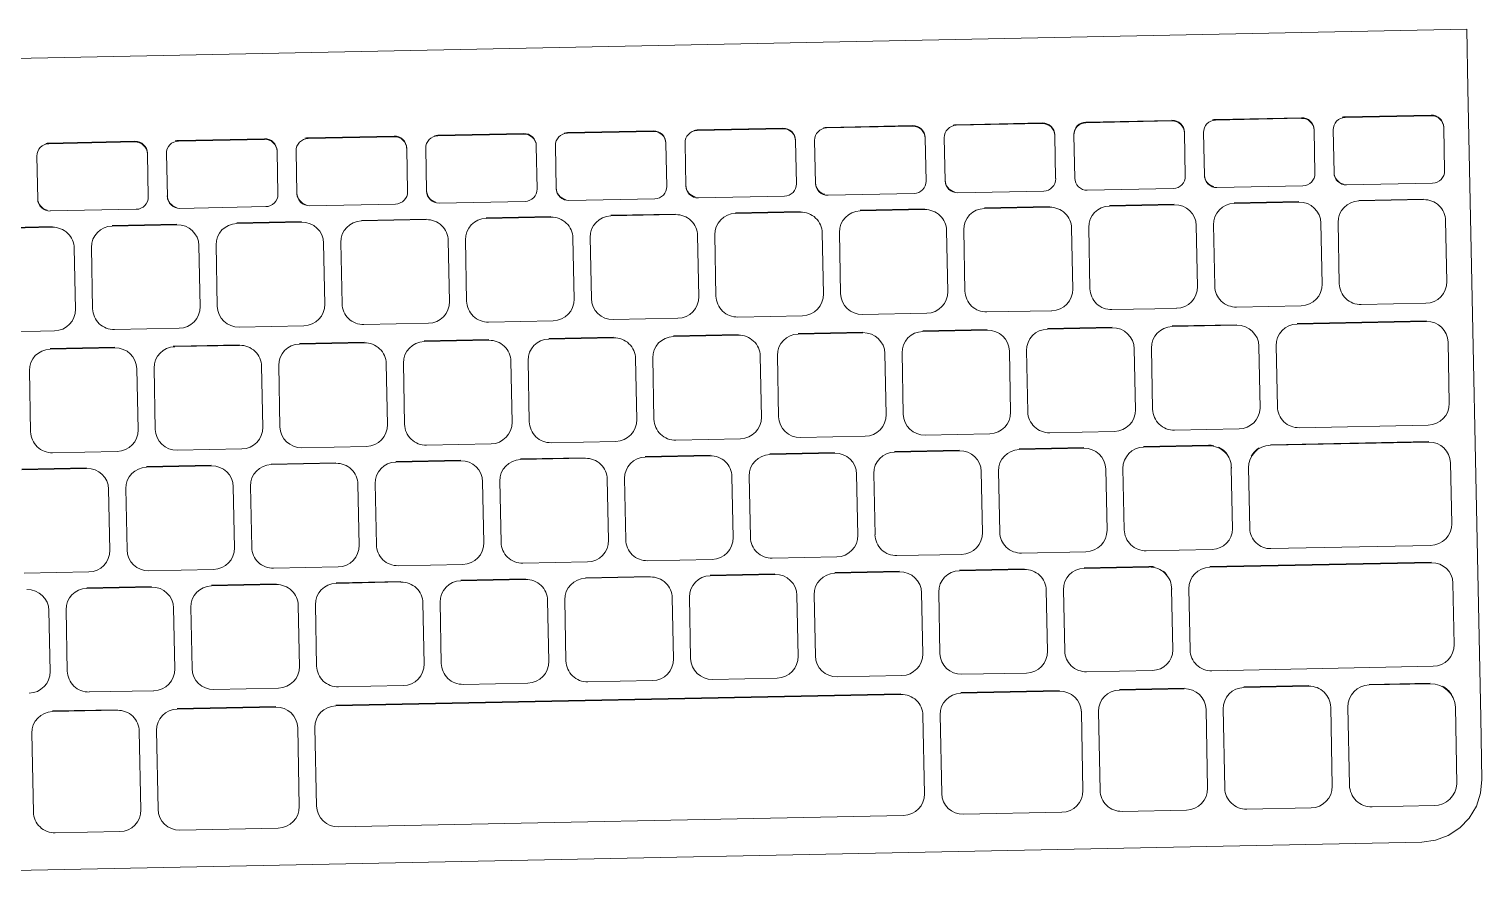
# Model space of a CAD drawing. Header units: metres. Extents: x -71 to 881, y -503 to 661.
# Drawn here: x 202.5291 to 202.7657, y -243.3188 to -243.1808 of the extents above; entities that cross this region are included whole.
import ezdxf

# ---------------------------------------------------------------- set-up
doc = ezdxf.new("R2010")
doc.units = ezdxf.units.M
doc.layers.add('07. Mobiliário', color=51, linetype='Continuous', lineweight=5)

msp = doc.modelspace()

# ---------------------------------------------------------------- linework, layer by layer
at = {"layer": '07. Mobiliário', "lineweight": 5}
for p, q in [((202.46326, -243.18688), (202.7632, -243.18082)), ((202.76339, -243.19047), (202.7632, -243.18084)), ((202.76547, -243.29292), (202.76339, -243.19048)), ((202.67299, -243.19652), (202.65899, -243.19681)), ((202.65899, -243.19691), (202.67299, -243.19662)), ((202.69409, -243.1961), (202.68009, -243.19638)), ((202.6801, -243.19648), (202.69409, -243.19619)), ((202.71519, -243.19567), (202.7012, -243.19595)), ((202.7012, -243.19605), (202.7152, -243.19577)), ((202.7363, -243.19524), (202.7223, -243.19552)), ((202.7223, -243.19562), (202.7363, -243.19534)), ((202.7574, -243.19481), (202.7434, -243.1951)), ((202.74341, -243.1952), (202.7574, -243.19491)), ((202.54637, -243.19908), (202.53237, -243.19937)), ((202.53237, -243.19947), (202.54637, -243.19918)), ((202.56747, -243.19866), (202.55347, -243.19894)), ((202.55347, -243.19904), (202.56747, -243.19876)), ((202.58857, -243.19823), (202.57458, -243.19851)), ((202.57458, -243.19861), (202.58858, -243.19833)), ((202.60968, -243.1978), (202.59568, -243.19809)), ((202.59568, -243.19819), (202.60968, -243.1979)), ((202.63078, -243.19738), (202.61678, -243.19766)), ((202.61679, -243.19776), (202.63078, -243.19748)), ((202.65188, -243.19695), (202.63789, -243.19723)), ((202.63789, -243.19733), (202.65189, -243.19705)), ((202.65393, -243.19899), (202.65407, -243.20598)), ((202.65717, -243.20592), (202.65703, -243.19893)), ((202.67503, -243.19857), (202.67517, -243.20555)), ((202.67828, -243.20552), (202.67814, -243.1985)), ((202.69613, -243.19814), (202.69627, -243.20515)), ((202.69938, -243.20509), (202.69924, -243.19808)), ((202.71724, -243.19771), (202.71738, -243.20472)), ((202.72049, -243.20466), (202.72034, -243.19765)), ((202.73834, -243.19728), (202.73848, -243.2043)), ((202.74159, -243.20423), (202.74145, -243.19722)), ((202.75944, -243.19686), (202.75959, -243.20387)), ((202.53055, -243.20848), (202.53041, -243.20149)), ((202.54841, -243.20113), (202.54855, -243.20811)), ((202.55166, -243.20805), (202.55152, -243.20106)), ((202.56951, -243.2007), (202.56965, -243.20769)), ((202.57276, -243.20762), (202.57262, -243.20064)), ((202.59062, -243.20027), (202.59076, -243.20726)), ((202.59386, -243.2072), (202.59372, -243.20021)), ((202.61172, -243.19985), (202.61186, -243.20683)), ((202.61497, -243.20677), (202.61483, -243.19978)), ((202.63282, -243.19942), (202.63296, -243.20641)), ((202.63607, -243.20634), (202.63593, -243.19936)), ((202.75763, -243.2059), (202.74363, -243.20618)), ((202.631, -243.20843), (202.61701, -243.20871)), ((202.65211, -243.208), (202.63811, -243.20829)), ((202.67321, -243.20758), (202.65921, -243.20786)), ((202.69432, -243.20718), (202.68032, -243.20746)), ((202.71542, -243.20675), (202.70142, -243.20703)), ((202.73652, -243.20632), (202.72253, -243.20661)), ((202.75618, -243.20847), (202.74563, -243.20869)), ((202.74564, -243.20879), (202.75618, -243.20857)), ((202.54659, -243.21014), (202.53259, -243.21042)), ((202.56769, -243.20971), (202.5537, -243.21)), ((202.5888, -243.20929), (202.5748, -243.20957)), ((202.6099, -243.20886), (202.5959, -243.20914)), ((202.6344, -243.21091), (202.62386, -243.21112)), ((202.62386, -243.21122), (202.6344, -243.21101)), ((202.6547, -243.2105), (202.64415, -243.21071)), ((202.64416, -243.21081), (202.6547, -243.2106)), ((202.67494, -243.21009), (202.66445, -243.2103)), ((202.66445, -243.2104), (202.67494, -243.21019)), ((202.69529, -243.2097), (202.68467, -243.20992)), ((202.68467, -243.21002), (202.69529, -243.2098)), ((202.71559, -243.20929), (202.70504, -243.20951)), ((202.70505, -243.20961), (202.71559, -243.20939)), ((202.73588, -243.20888), (202.72534, -243.2091)), ((202.72534, -243.2092), (202.73588, -243.20898)), ((202.53292, -243.21296), (202.52238, -243.21318)), ((202.52238, -243.21328), (202.53293, -243.21306)), ((202.55322, -243.21255), (202.54268, -243.21277)), ((202.54268, -243.21287), (202.55322, -243.21265)), ((202.57351, -243.21214), (202.56297, -243.21236)), ((202.56297, -243.21246), (202.57352, -243.21224)), ((202.59381, -243.21173), (202.58327, -243.21195)), ((202.58327, -243.21204), (202.59381, -243.21183)), ((202.61411, -243.21132), (202.60356, -243.21153)), ((202.60357, -243.21163), (202.61411, -243.21142)), ((202.68131, -243.21349), (202.68131, -243.21339)), ((202.69886, -243.21311), (202.69886, -243.21321)), ((202.69886, -243.21321), (202.69906, -243.22312)), ((202.70166, -243.2131), (202.70166, -243.213)), ((202.70186, -243.22307), (202.70166, -243.2131)), ((202.71916, -243.21269), (202.71916, -243.21279)), ((202.71916, -243.21279), (202.71936, -243.22271)), ((202.72196, -243.21269), (202.72195, -243.21259)), ((202.72216, -243.22266), (202.72196, -243.21269)), ((202.73945, -243.21228), (202.73945, -243.21238)), ((202.73945, -243.21238), (202.73965, -243.2223)), ((202.74225, -243.21228), (202.74225, -243.21218)), ((202.74245, -243.22225), (202.74225, -243.21228)), ((202.75975, -243.21187), (202.75975, -243.21197)), ((202.75975, -243.21197), (202.75995, -243.22189)), ((202.57708, -243.21554), (202.57709, -243.21564)), ((202.57709, -243.21564), (202.57729, -243.22556)), ((202.57988, -243.21554), (202.57988, -243.21544)), ((202.58009, -243.2255), (202.57988, -243.21554)), ((202.59738, -243.21513), (202.59738, -243.21523)), ((202.59738, -243.21523), (202.59758, -243.22515)), ((202.60018, -243.21513), (202.60018, -243.21503)), ((202.60038, -243.22509), (202.60018, -243.21513)), ((202.61768, -243.21472), (202.61768, -243.21482)), ((202.61768, -243.21482), (202.61788, -243.22474)), ((202.62048, -243.21472), (202.62047, -243.21462)), ((202.62068, -243.22468), (202.62048, -243.21472)), ((202.63797, -243.21431), (202.63797, -243.21441)), ((202.63797, -243.21441), (202.63817, -243.22433)), ((202.64077, -243.21431), (202.64077, -243.21421)), ((202.64097, -243.22427), (202.64077, -243.21431)), ((202.65827, -243.2139), (202.65827, -243.214)), ((202.65827, -243.214), (202.65847, -243.22392)), ((202.66107, -243.2139), (202.66107, -243.2138)), ((202.66127, -243.22386), (202.66107, -243.2139)), ((202.67851, -243.21349), (202.67851, -243.21359)), ((202.67851, -243.21359), (202.67871, -243.22351)), ((202.68151, -243.22345), (202.68131, -243.21349)), ((202.53649, -243.21636), (202.53649, -243.21646)), ((202.53649, -243.21646), (202.5367, -243.22638)), ((202.53929, -243.21636), (202.53929, -243.21626)), ((202.53949, -243.22633), (202.53929, -243.21636)), ((202.55679, -243.21595), (202.55679, -243.21605)), ((202.55679, -243.21605), (202.55699, -243.22597)), ((202.55959, -243.21595), (202.55959, -243.21585)), ((202.55979, -243.22591), (202.55959, -243.21595)), ((202.65504, -243.22746), (202.64454, -243.22767)), ((202.67529, -243.22705), (202.66484, -243.22726)), ((202.69566, -243.22664), (202.68508, -243.22685)), ((202.71593, -243.22626), (202.70543, -243.22647)), ((202.73623, -243.22585), (202.72573, -243.22606)), ((202.75652, -243.22543), (202.74602, -243.22565)), ((202.53327, -243.22992), (202.52277, -243.23014)), ((202.55356, -243.22951), (202.54306, -243.22973)), ((202.57386, -243.2291), (202.56336, -243.22932)), ((202.59415, -243.22869), (202.58366, -243.22891)), ((202.61445, -243.22828), (202.60395, -243.22849)), ((202.63475, -243.22787), (202.62425, -243.22809)), ((202.68514, -243.22971), (202.67465, -243.22993)), ((202.67465, -243.23002), (202.68514, -243.22981)), ((202.70549, -243.22933), (202.69492, -243.22954)), ((202.69492, -243.22964), (202.70549, -243.22943)), ((202.72578, -243.22892), (202.71524, -243.22913)), ((202.71524, -243.22923), (202.72579, -243.22902)), ((202.75662, -243.22829), (202.73558, -243.22872)), ((202.73558, -243.22882), (202.75663, -243.22839)), ((202.56342, -243.23218), (202.55287, -243.23239)), ((202.55288, -243.23249), (202.56342, -243.23228)), ((202.58371, -243.23177), (202.57317, -243.23198)), ((202.57317, -243.23208), (202.58372, -243.23186)), ((202.60401, -243.23135), (202.59347, -243.23157)), ((202.59347, -243.23167), (202.60401, -243.23145)), ((202.62431, -243.23094), (202.61376, -243.23116)), ((202.61376, -243.23126), (202.62431, -243.23104)), ((202.6446, -243.23053), (202.63406, -243.23075)), ((202.63406, -243.23085), (202.6446, -243.23063)), ((202.6649, -243.23012), (202.65435, -243.23034)), ((202.65436, -243.23044), (202.6649, -243.23022)), ((202.72935, -243.23232), (202.72936, -243.23242)), ((202.73216, -243.23236), (202.73215, -243.23226)), ((202.76015, -243.23165), (202.76015, -243.23175)), ((202.76015, -243.23175), (202.76035, -243.24171)), ((202.54312, -243.23259), (202.53258, -243.2328)), ((202.53258, -243.2329), (202.54312, -243.23269)), ((202.61038, -243.23475), (202.61038, -243.23465)), ((202.62788, -243.23435), (202.62788, -243.23444)), ((202.62788, -243.23444), (202.62808, -243.24436)), ((202.63068, -243.23434), (202.63067, -243.23424)), ((202.63088, -243.24431), (202.63068, -243.23434)), ((202.64817, -243.23393), (202.64817, -243.23403)), ((202.64817, -243.23403), (202.64837, -243.24395)), ((202.65097, -243.23393), (202.65097, -243.23383)), ((202.65117, -243.2439), (202.65097, -243.23393)), ((202.66847, -243.23352), (202.66847, -243.23362)), ((202.66847, -243.23362), (202.66867, -243.24354)), ((202.67127, -243.23352), (202.67127, -243.23342)), ((202.67147, -243.24348), (202.67127, -243.23352)), ((202.68874, -243.23314), (202.68874, -243.23324)), ((202.68874, -243.23324), (202.68894, -243.24316)), ((202.69154, -243.23314), (202.69154, -243.23304)), ((202.69174, -243.2431), (202.69154, -243.23314)), ((202.70906, -243.23273), (202.70906, -243.23283)), ((202.70906, -243.23283), (202.70926, -243.24275)), ((202.71186, -243.23273), (202.71186, -243.23263)), ((202.71206, -243.24269), (202.71186, -243.23273)), ((202.72936, -243.23242), (202.72956, -243.24252)), ((202.73236, -243.24228), (202.73216, -243.23236)), ((202.5292, -243.2364), (202.52919, -243.2363)), ((202.5294, -243.24636), (202.5292, -243.2364)), ((202.54669, -243.23599), (202.54669, -243.23609)), ((202.54669, -243.23609), (202.54689, -243.246)), ((202.54949, -243.23599), (202.54949, -243.23589)), ((202.54969, -243.24595), (202.54949, -243.23599)), ((202.56699, -243.23558), (202.56699, -243.23568)), ((202.56699, -243.23568), (202.56719, -243.24559)), ((202.56979, -243.23557), (202.56979, -243.23548)), ((202.56999, -243.24554), (202.56979, -243.23557)), ((202.58728, -243.23517), (202.58729, -243.23527)), ((202.58729, -243.23527), (202.58749, -243.24518)), ((202.59008, -243.23516), (202.59008, -243.23506)), ((202.59029, -243.24513), (202.59008, -243.23516)), ((202.60758, -243.23476), (202.60758, -243.23486)), ((202.60758, -243.23486), (202.60778, -243.24477)), ((202.61058, -243.24472), (202.61038, -243.23475)), ((202.70583, -243.24629), (202.69531, -243.2465)), ((202.72613, -243.24588), (202.71563, -243.24609)), ((202.75692, -243.24526), (202.73593, -243.24568)), ((202.58406, -243.24873), (202.57356, -243.24894)), ((202.60435, -243.24832), (202.59385, -243.24853)), ((202.62465, -243.24791), (202.61415, -243.24812)), ((202.64494, -243.24749), (202.63445, -243.24771)), ((202.66524, -243.24708), (202.65474, -243.2473)), ((202.68554, -243.24667), (202.67504, -243.24689)), ((202.72118, -243.24853), (202.71059, -243.24875)), ((202.71059, -243.24885), (202.72118, -243.24863)), ((202.75702, -243.24792), (202.73122, -243.24845)), ((202.73122, -243.24855), (202.75702, -243.24802)), ((202.54347, -243.24955), (202.53297, -243.24976)), ((202.56376, -243.24914), (202.55326, -243.24935)), ((202.59941, -243.25097), (202.58886, -243.25118)), ((202.58887, -243.25128), (202.59941, -243.25107)), ((202.6197, -243.25056), (202.60916, -243.25077)), ((202.60916, -243.25087), (202.6197, -243.25066)), ((202.64, -243.25015), (202.62945, -243.25036)), ((202.62946, -243.25046), (202.64, -243.25025)), ((202.66029, -243.24974), (202.64975, -243.24995)), ((202.64975, -243.25005), (202.6603, -243.24984)), ((202.68059, -243.24933), (202.67005, -243.24954)), ((202.67005, -243.24964), (202.68059, -243.24943)), ((202.70086, -243.24892), (202.69034, -243.24913)), ((202.69034, -243.24923), (202.70086, -243.24902)), ((202.53852, -243.2522), (202.52798, -243.25242)), ((202.52798, -243.25252), (202.53852, -243.2523)), ((202.55881, -243.25179), (202.54827, -243.25201)), ((202.54827, -243.2521), (202.55882, -243.25189)), ((202.57911, -243.25138), (202.56857, -243.25159)), ((202.56857, -243.25169), (202.57911, -243.25148)), ((202.64357, -243.25355), (202.64357, -243.25365)), ((202.64637, -243.25355), (202.64637, -243.25345)), ((202.64657, -243.26351), (202.64637, -243.25355)), ((202.66386, -243.25314), (202.66387, -243.25324)), ((202.66387, -243.25324), (202.66407, -243.26316)), ((202.66666, -243.25314), (202.66666, -243.25304)), ((202.66687, -243.2631), (202.66666, -243.25314)), ((202.68416, -243.25273), (202.68416, -243.25283)), ((202.68416, -243.25283), (202.68436, -243.26275)), ((202.68696, -243.25273), (202.68696, -243.25263)), ((202.68716, -243.26269), (202.68696, -243.25273)), ((202.70443, -243.25232), (202.70443, -243.25242)), ((202.70443, -243.25242), (202.70463, -243.26234)), ((202.70723, -243.25232), (202.70723, -243.25222)), ((202.70743, -243.26228), (202.70723, -243.25232)), ((202.72487, -243.25205), (202.72487, -243.25215)), ((202.72487, -243.25227), (202.72507, -243.26213)), ((202.72767, -243.25221), (202.72767, -243.25211)), ((202.72787, -243.26208), (202.72767, -243.25221)), ((202.76054, -243.25128), (202.76055, -243.25138)), ((202.76055, -243.25138), (202.76075, -243.26129)), ((202.54209, -243.2556), (202.54209, -243.2557)), ((202.54209, -243.2557), (202.54229, -243.26562)), ((202.54489, -243.2556), (202.54489, -243.2555)), ((202.54509, -243.26556), (202.54489, -243.2556)), ((202.56238, -243.25519), (202.56239, -243.25529)), ((202.56239, -243.25529), (202.56259, -243.26521)), ((202.56518, -243.25519), (202.56518, -243.25509)), ((202.56539, -243.26515), (202.56518, -243.25519)), ((202.58268, -243.25478), (202.58268, -243.25488)), ((202.58268, -243.25488), (202.58288, -243.2648)), ((202.58548, -243.25478), (202.58548, -243.25468)), ((202.58568, -243.26474), (202.58548, -243.25478)), ((202.60298, -243.25437), (202.60298, -243.25447)), ((202.60298, -243.25447), (202.60318, -243.26439)), ((202.60578, -243.25437), (202.60577, -243.25427)), ((202.60598, -243.26433), (202.60578, -243.25437)), ((202.62327, -243.25396), (202.62327, -243.25406)), ((202.62327, -243.25406), (202.62347, -243.26398)), ((202.62607, -243.25396), (202.62607, -243.25386)), ((202.62627, -243.26392), (202.62607, -243.25396)), ((202.64357, -243.25365), (202.64377, -243.26357)), ((202.75732, -243.26484), (202.73132, -243.26536)), ((202.62005, -243.26752), (202.60955, -243.26773)), ((202.64034, -243.26711), (202.62984, -243.26732)), ((202.66064, -243.2667), (202.65014, -243.26691)), ((202.68093, -243.26629), (202.67043, -243.2665)), ((202.7012, -243.26588), (202.69073, -243.26609)), ((202.72176, -243.26549), (202.71103, -243.26571)), ((202.75744, -243.26755), (202.72138, -243.26828)), ((202.72138, -243.26838), (202.75745, -243.26765)), ((202.53886, -243.26916), (202.52836, -243.26938)), ((202.55916, -243.26875), (202.54866, -243.26897)), ((202.57945, -243.26834), (202.56896, -243.26855)), ((202.59975, -243.26793), (202.58925, -243.26814)), ((202.63028, -243.26987), (202.61974, -243.27009)), ((202.61974, -243.27019), (202.63028, -243.26997)), ((202.65057, -243.26946), (202.64003, -243.26968)), ((202.64003, -243.26977), (202.65058, -243.26956)), ((202.67087, -243.26905), (202.66033, -243.26926)), ((202.66033, -243.26936), (202.67087, -243.26915)), ((202.69117, -243.26864), (202.68062, -243.26885)), ((202.68062, -243.26895), (202.69117, -243.26874)), ((202.71146, -243.26826), (202.70089, -243.26847)), ((202.7009, -243.26857), (202.71146, -243.26835)), ((202.5491, -243.27151), (202.53855, -243.27173)), ((202.53855, -243.27183), (202.5491, -243.27161)), ((202.56939, -243.2711), (202.55885, -243.27132)), ((202.55885, -243.27142), (202.56939, -243.2712)), ((202.58969, -243.27069), (202.57914, -243.27091)), ((202.57915, -243.27101), (202.58969, -243.27079)), ((202.60998, -243.27028), (202.59944, -243.2705)), ((202.59944, -243.2706), (202.60998, -243.27038)), ((202.67444, -243.27245), (202.67444, -243.27255)), ((202.67724, -243.27245), (202.67724, -243.27235)), ((202.67744, -243.28241), (202.67724, -243.27245)), ((202.69474, -243.27204), (202.69474, -243.27214)), ((202.69474, -243.27214), (202.69494, -243.28206)), ((202.69754, -243.27204), (202.69753, -243.27194)), ((202.69774, -243.282), (202.69754, -243.27204)), ((202.71515, -243.27177), (202.71515, -243.27187)), ((202.71515, -243.27198), (202.71535, -243.28184)), ((202.71795, -243.27192), (202.71795, -243.27182)), ((202.71815, -243.28184), (202.71795, -243.27192)), ((202.76094, -243.27088), (202.76094, -243.27098)), ((202.76094, -243.27098), (202.76115, -243.28097)), ((202.55547, -243.27491), (202.55546, -243.27481)), ((202.57296, -243.27451), (202.57296, -243.2746)), ((202.57296, -243.2746), (202.57316, -243.28452)), ((202.57576, -243.2745), (202.57576, -243.2744)), ((202.57596, -243.28447), (202.57576, -243.2745)), ((202.59326, -243.27409), (202.59326, -243.27419)), ((202.59326, -243.27419), (202.59346, -243.28411)), ((202.59606, -243.27409), (202.59605, -243.27399)), ((202.59626, -243.28406), (202.59606, -243.27409)), ((202.61355, -243.27368), (202.61355, -243.27378)), ((202.61355, -243.27378), (202.61375, -243.2837)), ((202.61635, -243.27368), (202.61635, -243.27358)), ((202.61655, -243.28364), (202.61635, -243.27368)), ((202.63385, -243.27327), (202.63385, -243.27337)), ((202.63385, -243.27337), (202.63405, -243.28329)), ((202.63665, -243.27327), (202.63665, -243.27317)), ((202.63685, -243.28323), (202.63665, -243.27327)), ((202.65414, -243.27286), (202.65415, -243.27296)), ((202.65415, -243.27296), (202.65435, -243.28288)), ((202.65694, -243.27286), (202.65694, -243.27276)), ((202.65715, -243.28282), (202.65694, -243.27286)), ((202.67444, -243.27255), (202.67464, -243.28247)), ((202.53237, -243.27533), (202.53237, -243.27543)), ((202.53237, -243.27543), (202.53257, -243.28534)), ((202.53517, -243.27532), (202.53517, -243.27522)), ((202.53537, -243.28529), (202.53517, -243.27532)), ((202.55266, -243.27492), (202.55267, -243.27502)), ((202.55267, -243.27502), (202.55287, -243.28493)), ((202.55567, -243.28488), (202.55547, -243.27491)), ((202.65092, -243.28642), (202.64042, -243.28664)), ((202.67121, -243.28601), (202.66072, -243.28623)), ((202.69151, -243.2856), (202.68101, -243.28581)), ((202.71204, -243.28519), (202.70131, -243.2854)), ((202.75772, -243.28451), (202.72172, -243.28524)), ((202.54944, -243.28848), (202.53894, -243.28869)), ((202.56973, -243.28807), (202.55924, -243.28828)), ((202.67109, -243.28898), (202.57906, -243.29084)), ((202.57906, -243.29094), (202.67109, -243.28908)), ((202.59003, -243.28765), (202.57953, -243.28787)), ((202.61033, -243.28724), (202.59983, -243.28746)), ((202.63062, -243.28683), (202.62012, -243.28705)), ((202.69688, -243.28846), (202.68084, -243.28878)), ((202.68084, -243.28888), (202.69689, -243.28856)), ((202.71718, -243.28805), (202.70664, -243.28827)), ((202.70664, -243.28837), (202.71718, -243.28815)), ((202.73748, -243.28765), (202.72693, -243.28786)), ((202.72693, -243.28796), (202.73748, -243.28774)), ((202.75725, -243.28725), (202.74732, -243.28745)), ((202.74733, -243.28755), (202.75725, -243.28735)), ((202.56931, -243.29104), (202.55327, -243.29137)), ((202.55327, -243.29147), (202.56931, -243.29114)), ((202.72075, -243.29145), (202.72075, -243.29155)), ((202.72355, -243.29145), (202.72355, -243.29136)), ((202.72381, -243.30435), (202.72355, -243.29145)), ((202.74105, -243.29105), (202.74105, -243.29115)), ((202.74105, -243.29115), (202.74131, -243.304)), ((202.74385, -243.29114), (202.74385, -243.29104)), ((202.74411, -243.30386), (202.74385, -243.29114)), ((202.76135, -243.29116), (202.7616, -243.30362)), ((202.54352, -243.29157), (202.53297, -243.29178)), ((202.53297, -243.29188), (202.54352, -243.29167)), ((202.67466, -243.29238), (202.67466, -243.29248)), ((202.67466, -243.29248), (202.67492, -243.30524)), ((202.67746, -243.29238), (202.67746, -243.29228)), ((202.67772, -243.30519), (202.67746, -243.29238)), ((202.70045, -243.29186), (202.70046, -243.29196)), ((202.70046, -243.29196), (202.70071, -243.30472)), ((202.70325, -243.29186), (202.70325, -243.29176)), ((202.70351, -243.30471), (202.70325, -243.29186)), ((202.72075, -243.29155), (202.72101, -243.30436)), ((202.76567, -243.30292), (202.76547, -243.29292)), ((202.52959, -243.29538), (202.52959, -243.29528)), ((202.52985, -243.30823), (202.52959, -243.29538)), ((202.54708, -243.29497), (202.54709, -243.29507)), ((202.54709, -243.29507), (202.54735, -243.30787)), ((202.54989, -243.29496), (202.54988, -243.29486)), ((202.55014, -243.30777), (202.54989, -243.29496)), ((202.57288, -243.29444), (202.57288, -243.29454)), ((202.57288, -243.29454), (202.57314, -243.3073)), ((202.57568, -243.29444), (202.57568, -243.29434)), ((202.57594, -243.30725), (202.57568, -243.29444)), ((202.71758, -243.3079), (202.70708, -243.30811)), ((202.73788, -243.30754), (202.72738, -243.30775)), ((202.75789, -243.30718), (202.7478, -243.30739)), ((202.67149, -243.30879), (202.57951, -243.31065)), ((202.69728, -243.30826), (202.68129, -243.30859)), ((202.54392, -243.31141), (202.53342, -243.31163)), ((202.56971, -243.31084), (202.55371, -243.31117)), ((202.47593, -243.31878), (202.75587, -243.31312))]:
    msp.add_line(p, q, dxfattribs=at)
at = {"layer": '07. Mobiliário', "lineweight": 5, "flags": 128}
msp.add_lwpolyline([(202.76567, -243.30292), (202.76546, -243.30515), (202.76477, -243.30728), (202.76361, -243.3092), (202.76206, -243.31081), (202.76019, -243.31204), (202.75809, -243.31282), (202.75587, -243.31312)], dxfattribs=at)
at = {"layer": '07. Mobiliário', "lineweight": 5, "extrusion": (0, 0, -1)}
for centre, major_axis, start_param, end_param in [((202.65903, -243.19879), (-0.002, -0.00004), 1.308997, 1.570796), ((202.67303, -243.19851), (-0.002, -0.00004), 1.570796, 3.141593), ((202.67303, -243.19861), (0.002, 0.00004), 4.712389, 6.283185), ((202.68014, -243.19846), (-0.002, -0.00004), 0, 1.570796), ((202.68013, -243.19836), (0.002, 0.00004), 4.45059, 4.712389), ((202.69413, -243.19808), (-0.002, -0.00004), 1.570796, 3.141593), ((202.69413, -243.19818), (-0.002, -0.00004), 1.570796, 3.141593), ((202.70124, -243.19794), (0.002, 0.00004), 3.141593, 4.712389), ((202.70124, -243.19804), (0.002, 0.00004), 3.141593, 4.712389), ((202.71524, -243.19765), (-0.002, -0.00004), 1.570796, 3.141593), ((202.71524, -243.19775), (0.002, 0.00004), 4.712389, 6.283185), ((202.72234, -243.19761), (0.002, 0.00004), 3.141593, 4.712389), ((202.72234, -243.19751), (0.002, 0.00004), 4.45059, 4.712389), ((202.73634, -243.19723), (-0.002, -0.00004), 1.570796, 3.141593), ((202.73634, -243.19733), (0.002, 0.00004), 4.712389, 6.283185), ((202.74345, -243.19718), (-0.002, -0.00004), 0, 1.570796), ((202.74345, -243.19708), (0.002, 0.00004), 4.45059, 4.712389), ((202.75744, -243.1968), (-0.002, -0.00004), 1.570796, 3.141593), ((202.75744, -243.1969), (0.002, 0.00004), 4.712389, 6.283185), ((202.54641, -243.20107), (0.002, 0.00004), 4.712389, 6.283185), ((202.54641, -243.20117), (-0.002, -0.00004), 1.570796, 3.141593), ((202.55351, -243.20102), (-0.002, -0.00004), 0, 1.570796), ((202.55351, -243.20092), (-0.002, -0.00004), 1.308997, 1.570796), ((202.56751, -243.20064), (-0.002, -0.00004), 1.570796, 3.141593), ((202.56751, -243.20074), (0.002, 0.00004), 4.712389, 6.283185), ((202.57462, -243.2006), (-0.002, -0.00004), 0, 1.570796), ((202.57462, -243.2005), (-0.002, -0.00004), 1.308997, 1.570796), ((202.58861, -243.20021), (-0.002, -0.00004), 1.570796, 3.141593), ((202.58862, -243.20031), (0.002, 0.00004), 4.712389, 6.283185), ((202.59572, -243.20017), (-0.002, -0.00004), 0, 1.570796), ((202.59572, -243.20007), (0.002, 0.00004), 4.45059, 4.712389), ((202.60972, -243.19979), (-0.002, -0.00004), 1.570796, 3.141593), ((202.60972, -243.19989), (-0.002, -0.00004), 1.570796, 3.141593), ((202.61683, -243.19974), (-0.002, -0.00004), 0, 1.570796), ((202.61682, -243.19964), (-0.002, -0.00004), 1.308997, 1.570796), ((202.63082, -243.19936), (-0.002, -0.00004), 1.570796, 3.141593), ((202.63082, -243.19946), (0.002, 0.00004), 4.712389, 6.283185), ((202.63793, -243.19932), (-0.002, -0.00004), 0, 1.570796), ((202.63793, -243.19922), (0.002, 0.00004), 4.45059, 4.712389), ((202.65192, -243.19893), (-0.002, -0.00004), 1.570796, 3.141593), ((202.65193, -243.19903), (-0.002, -0.00004), 1.570796, 3.141593), ((202.65903, -243.19889), (-0.002, -0.00004), 0, 1.570796), ((202.53241, -243.20145), (-0.002, -0.00004), 0, 1.570796), ((202.53241, -243.20135), (0.002, 0.00004), 4.45059, 4.712389), ((202.75759, -243.20391), (-0.002, -0.00004), 3.141593, 4.712389), ((202.63807, -243.2062), (-0.002, -0.00004), 4.974188, 6.283185), ((202.65207, -243.20602), (-0.002, -0.00004), 3.141593, 4.712389), ((202.65917, -243.20578), (-0.002, -0.00004), 4.974188, 6.283185), ((202.65917, -243.20588), (0.002, 0.00004), 1.570796, 3.141593), ((202.67317, -243.20559), (-0.002, -0.00004), 3.141593, 4.712389), ((202.68028, -243.20538), (-0.002, -0.00004), 4.974188, 6.283185), ((202.68028, -243.20548), (-0.002, -0.00004), 4.712389, 6.283185), ((202.69428, -243.20519), (-0.002, -0.00004), 3.141593, 4.712389), ((202.70138, -243.20505), (0.002, 0.00004), 1.570796, 3.141593), ((202.71538, -243.20477), (-0.002, -0.00004), 3.141593, 4.712389), ((202.72248, -243.20452), (-0.002, -0.00004), 4.974188, 6.283185), ((202.72249, -243.20462), (0.002, 0.00004), 1.570796, 3.141593), ((202.73648, -243.20434), (-0.002, -0.00004), 3.141593, 4.712389), ((202.74359, -243.2041), (-0.002, -0.00004), 4.974188, 6.283185), ((202.74359, -243.20419), (0.002, 0.00004), 1.570796, 3.141593), ((202.53255, -243.20834), (-0.002, -0.00004), 4.974188, 6.283185), ((202.53255, -243.20844), (0.002, 0.00004), 1.570796, 3.141593), ((202.54655, -243.20816), (-0.002, -0.00004), 3.141593, 4.712389), ((202.55365, -243.20791), (-0.002, -0.00004), 4.974188, 6.283185), ((202.55366, -243.20801), (0.002, 0.00004), 1.570796, 3.141593), ((202.56765, -243.20773), (-0.002, -0.00004), 3.141593, 4.712389), ((202.57476, -243.20748), (-0.002, -0.00004), 4.974188, 6.283185), ((202.57476, -243.20758), (0.002, 0.00004), 1.570796, 3.141593), ((202.58876, -243.2073), (-0.002, -0.00004), 3.141593, 4.712389), ((202.59586, -243.20706), (-0.002, -0.00004), 4.974188, 6.283185), ((202.59586, -243.20716), (-0.002, -0.00004), 4.712389, 6.283185), ((202.60986, -243.20687), (-0.002, -0.00004), 3.141593, 4.712389), ((202.61696, -243.20663), (-0.002, -0.00004), 4.974188, 6.283185), ((202.61697, -243.20673), (0.002, 0.00004), 1.570796, 3.141593), ((202.63096, -243.20645), (-0.002, -0.00004), 3.141593, 4.712389), ((202.63807, -243.2063), (-0.002, -0.00004), 4.712389, 6.283185), ((202.75625, -243.21204), (-0.0035, -0.00007), 1.570796, 3.141593), ((202.63447, -243.21448), (-0.0035, -0.00007), 1.570796, 3.141593), ((202.64423, -243.21424), (0.00345, 0.00007), 3.141593, 4.712389), ((202.65477, -243.21407), (-0.0035, -0.00007), 1.570796, 3.141593), ((202.66452, -243.21383), (0.00345, 0.00007), 3.141593, 4.712389), ((202.67501, -243.21366), (-0.0035, -0.00007), 1.570796, 3.141593), ((202.68474, -243.21342), (-0.00343, -0.00007), 0, 1.570796), ((202.69536, -243.21328), (-0.0035, -0.00007), 1.570796, 3.141593), ((202.70511, -243.21303), (0.00345, 0.00007), 3.141593, 4.712389), ((202.71566, -243.21287), (0.0035, 0.00007), 4.712389, 6.283185), ((202.72541, -243.21262), (0.00345, 0.00007), 3.141593, 4.712389), ((202.73595, -243.21245), (0.0035, 0.00007), 4.712389, 6.283185), ((202.74571, -243.21221), (-0.00345, -0.00007), 0, 1.570796), ((202.533, -243.21654), (-0.0035, -0.00007), 1.570796, 3.141593), ((202.54275, -243.21629), (-0.00345, -0.00007), 0, 1.570796), ((202.55329, -243.21612), (0.0035, 0.00007), 4.712389, 6.283185), ((202.56304, -243.21588), (-0.00345, -0.00007), 0, 1.570796), ((202.57359, -243.21571), (0.0035, 0.00007), 4.712389, 6.283185), ((202.58334, -243.21547), (-0.00345, -0.00007), 0, 1.570796), ((202.59388, -243.2153), (-0.0035, -0.00007), 1.570796, 3.141593), ((202.60363, -243.21506), (-0.00345, -0.00007), 0, 1.570796), ((202.61418, -243.21489), (-0.0035, -0.00007), 1.570796, 3.141593), ((202.62393, -243.21465), (-0.00345, -0.00007), 0, 1.570796), ((202.71586, -243.22278), (-0.0035, -0.00007), 3.141593, 4.712389), ((202.72566, -243.22259), (0.0035, 0.00007), 1.570796, 3.141593), ((202.73616, -243.22237), (-0.0035, -0.00007), 3.141593, 4.712389), ((202.74595, -243.22218), (0.0035, 0.00007), 1.570796, 3.141593), ((202.75645, -243.22196), (-0.0035, -0.00007), 3.141593, 4.712389), ((202.59408, -243.22522), (-0.0035, -0.00007), 3.141593, 4.712389), ((202.60388, -243.22502), (0.0035, 0.00007), 1.570796, 3.141593), ((202.61438, -243.22481), (-0.0035, -0.00007), 3.141593, 4.712389), ((202.62418, -243.22461), (-0.0035, -0.00007), 4.712389, 6.283185), ((202.63468, -243.2244), (-0.0035, -0.00007), 3.141593, 4.712389), ((202.64447, -243.2242), (0.0035, 0.00007), 1.570796, 3.141593), ((202.65497, -243.22399), (-0.0035, -0.00007), 3.141593, 4.712389), ((202.66477, -243.22379), (-0.0035, -0.00007), 4.712389, 6.283185), ((202.67522, -243.22358), (-0.0035, -0.00007), 3.141593, 4.712389), ((202.68501, -243.22338), (0.0035, 0.00007), 1.570796, 3.141593), ((202.69559, -243.22319), (-0.00347, -0.00007), 3.141593, 4.712389), ((202.70536, -243.223), (0.0035, 0.00007), 1.570796, 3.141593), ((202.5332, -243.22645), (-0.0035, -0.00007), 3.141593, 4.712389), ((202.54299, -243.22625), (0.0035, 0.00007), 1.570796, 3.141593), ((202.55349, -243.22604), (-0.0035, -0.00007), 3.141593, 4.712389), ((202.56329, -243.22584), (-0.0035, -0.00007), 4.712389, 6.283185), ((202.57379, -243.22563), (-0.0035, -0.00007), 3.141593, 4.712389), ((202.58359, -243.22543), (0.0035, 0.00007), 1.570796, 3.141593), ((202.68521, -243.23331), (0.00352, 0.00007), 4.712389, 6.283185), ((202.69499, -243.23307), (0.00345, 0.00007), 3.141593, 4.712389), ((202.70556, -243.2329), (0.0035, 0.00007), 4.712389, 6.283185), ((202.71531, -243.23266), (0.00345, 0.00007), 3.141593, 4.712389), ((202.72586, -243.23249), (0.0035, 0.00007), 4.712389, 6.283185), ((202.73566, -243.23229), (-0.0035, -0.00007), 0, 1.570796), ((202.7567, -243.23182), (0.00345, 0.00007), 4.712389, 6.283185), ((202.56349, -243.23575), (-0.0035, -0.00007), 1.570796, 3.141593), ((202.57324, -243.2355), (-0.00345, -0.00007), 0, 1.570796), ((202.58379, -243.23534), (-0.0035, -0.00007), 1.570796, 3.141593), ((202.59354, -243.23509), (-0.00345, -0.00007), 0, 1.570796), ((202.60408, -243.23493), (-0.0035, -0.00007), 1.570796, 3.141593), ((202.61383, -243.23468), (0.00345, 0.00007), 3.141593, 4.712389), ((202.62438, -243.23452), (-0.0035, -0.00007), 1.570796, 3.141593), ((202.63413, -243.23427), (-0.00345, -0.00007), 0, 1.570796), ((202.64467, -243.2341), (-0.0035, -0.00007), 1.570796, 3.141593), ((202.65443, -243.23386), (0.00345, 0.00007), 3.141593, 4.712389), ((202.66497, -243.23369), (0.0035, 0.00007), 4.712389, 6.283185), ((202.67472, -243.23345), (0.00345, 0.00007), 3.141593, 4.712389), ((202.53265, -243.23633), (0.00345, 0.00007), 3.141593, 4.712389), ((202.54319, -243.23616), (0.0035, 0.00007), 4.712389, 6.283185), ((202.55295, -243.23592), (-0.00345, -0.00007), 0, 1.570796), ((202.55294, -243.23582), (-0.00345, -0.00007), 1.490664, 1.570796), ((202.75685, -243.24179), (-0.0035, -0.00007), 3.141593, 4.712389), ((202.64487, -243.24402), (-0.0035, -0.00007), 3.141593, 4.712389), ((202.65467, -243.24382), (-0.0035, -0.00007), 4.712389, 6.283185), ((202.66517, -243.24361), (-0.0035, -0.00007), 3.141593, 4.712389), ((202.67497, -243.24341), (-0.0035, -0.00007), 4.712389, 6.283185), ((202.68547, -243.24323), (-0.00347, -0.00007), 3.141593, 4.712389), ((202.69524, -243.24303), (0.0035, 0.00007), 1.570796, 3.141593), ((202.70576, -243.24282), (-0.0035, -0.00007), 3.141593, 4.712389), ((202.71556, -243.24262), (0.0035, 0.00007), 1.570796, 3.141593), ((202.72606, -243.2424), (-0.0035, -0.00007), 3.195384, 4.712389), ((202.73586, -243.24221), (0.0035, 0.00007), 1.570796, 3.141593), ((202.5329, -243.24629), (0.0035, 0.00007), 1.570796, 3.141593), ((202.5434, -243.24608), (-0.0035, -0.00007), 3.141593, 4.712389), ((202.55319, -243.24588), (-0.0035, -0.00007), 4.712389, 6.283185), ((202.56369, -243.24566), (-0.0035, -0.00007), 3.141593, 4.712389), ((202.57349, -243.24547), (-0.0035, -0.00007), 4.712389, 6.283185), ((202.58399, -243.24525), (-0.0035, -0.00007), 3.141593, 4.712389), ((202.59378, -243.24506), (0.0035, 0.00007), 1.570796, 3.141593), ((202.60428, -243.24484), (-0.0035, -0.00007), 3.141593, 4.712389), ((202.61408, -243.24465), (0.0035, 0.00007), 1.570796, 3.141593), ((202.62458, -243.24443), (-0.0035, -0.00007), 3.141593, 4.712389), ((202.63438, -243.24424), (0.0035, 0.00007), 1.570796, 3.141593), ((202.71066, -243.25225), (-0.00343, -0.00007), 0, 1.570796), ((202.72125, -243.25212), (-0.00362, -0.00007), 1.570796, 1.799859), ((202.72126, -243.25222), (-0.00362, -0.00007), 1.570796, 3.174234), ((202.72125, -243.25212), (-0.00362, -0.00007), 2.028921, 2.716109), ((202.73129, -243.25214), (0.00362, 0.00007), 3.141593, 4.712389), ((202.75709, -243.25145), (0.00345, 0.00007), 4.712389, 6.283185), ((202.59948, -243.25454), (0.0035, 0.00007), 4.712389, 6.283185), ((202.60923, -243.2543), (0.00345, 0.00007), 3.141593, 4.712389), ((202.61977, -243.25413), (-0.0035, -0.00007), 1.570796, 3.141593), ((202.62953, -243.25389), (0.00345, 0.00007), 3.141593, 4.712389), ((202.64007, -243.25372), (-0.0035, -0.00007), 1.570796, 3.141593), ((202.64982, -243.25348), (0.00345, 0.00007), 3.141593, 4.712389), ((202.66037, -243.25331), (0.0035, 0.00007), 4.712389, 6.283185), ((202.67012, -243.25307), (-0.00345, -0.00007), 0, 1.570796), ((202.68066, -243.2529), (0.0035, 0.00007), 4.712389, 6.283185), ((202.69041, -243.25266), (-0.00345, -0.00007), 0, 1.570796), ((202.70093, -243.25249), (0.0035, 0.00007), 4.712389, 6.283185), ((202.73129, -243.25204), (-0.00362, -0.00007), 0.523599, 1.047198), ((202.53859, -243.25577), (0.0035, 0.00007), 4.712389, 6.283185), ((202.54834, -243.25553), (0.00345, 0.00007), 3.141593, 4.712389), ((202.55889, -243.25536), (0.0035, 0.00007), 4.712389, 6.283185), ((202.56864, -243.25512), (-0.00345, -0.00007), 0, 1.570796), ((202.57918, -243.25495), (-0.0035, -0.00007), 1.570796, 3.141593), ((202.58893, -243.25471), (-0.00345, -0.00007), 0, 1.570796), ((202.68086, -243.26282), (-0.0035, -0.00007), 3.141593, 4.712389), ((202.69066, -243.26262), (0.0035, 0.00007), 1.570796, 3.141593), ((202.70113, -243.26241), (-0.0035, -0.00007), 3.141593, 4.712389), ((202.71096, -243.26221), (0.00353, 0.00007), 1.570796, 3.141593), ((202.72169, -243.26213), (-0.00338, -0.00007), 3.162325, 4.712389), ((202.73125, -243.26201), (0.00338, 0.00007), 1.570796, 3.141593), ((202.75725, -243.26137), (-0.0035, -0.00007), 3.141593, 4.712389), ((202.55909, -243.26528), (-0.0035, -0.00007), 3.141593, 4.712389), ((202.56889, -243.26508), (0.0035, 0.00007), 1.570796, 3.141593), ((202.57938, -243.26487), (-0.0035, -0.00007), 3.141593, 4.712389), ((202.58918, -243.26467), (0.0035, 0.00007), 1.570796, 3.141593), ((202.59968, -243.26446), (-0.0035, -0.00007), 3.141593, 4.712389), ((202.60948, -243.26426), (0.0035, 0.00007), 1.570796, 3.141593), ((202.61998, -243.26405), (-0.0035, -0.00007), 3.141593, 4.712389), ((202.62977, -243.26385), (0.0035, 0.00007), 1.570796, 3.141593), ((202.64027, -243.26364), (-0.0035, -0.00007), 3.141593, 4.712389), ((202.65007, -243.26344), (0.0035, 0.00007), 1.570796, 3.141593), ((202.66057, -243.26323), (-0.0035, -0.00007), 3.141593, 4.712389), ((202.67036, -243.26303), (0.0035, 0.00007), 1.570796, 3.141593), ((202.53879, -243.26569), (0.0035, 0.00007), 0, 1.570796), ((202.54859, -243.26549), (-0.0035, -0.00007), 4.712389, 6.283185), ((202.75752, -243.27105), (0.00343, 0.00007), 4.712389, 6.283185), ((202.63035, -243.27344), (-0.0035, -0.00007), 1.570796, 3.141593), ((202.6401, -243.2732), (0.00345, 0.00007), 3.141593, 4.712389), ((202.65065, -243.27303), (0.0035, 0.00007), 4.712389, 6.283185), ((202.6604, -243.27279), (-0.00345, -0.00007), 0, 1.570796), ((202.67094, -243.27262), (0.0035, 0.00007), 4.712389, 6.283185), ((202.68069, -243.27238), (-0.00345, -0.00007), 0, 1.570796), ((202.69124, -243.27221), (-0.0035, -0.00007), 1.570796, 3.141593), ((202.70096, -243.27197), (0.00343, 0.00007), 3.141593, 4.712389), ((202.71153, -243.27184), (-0.00362, -0.00007), 1.570796, 1.799354), ((202.71154, -243.27194), (0.00362, 0.00007), 4.712389, 6.312289), ((202.71153, -243.27184), (-0.00362, -0.00007), 2.256468, 2.485025), ((202.72145, -243.27185), (0.0035, 0.00007), 3.141593, 4.712389), ((202.52887, -243.2755), (0.0035, 0.00007), 4.712389, 6.283185), ((202.53862, -243.27525), (0.00345, 0.00007), 3.141593, 4.712389), ((202.54917, -243.27509), (0.0035, 0.00007), 4.712389, 6.283185), ((202.55892, -243.27484), (0.00345, 0.00007), 3.141593, 4.712389), ((202.56946, -243.27468), (-0.0035, -0.00007), 1.570796, 3.141593), ((202.57921, -243.27443), (-0.00345, -0.00007), 0, 1.570796), ((202.58976, -243.27427), (-0.0035, -0.00007), 1.570796, 3.141593), ((202.59951, -243.27402), (-0.00345, -0.00007), 0, 1.570796), ((202.61006, -243.27385), (-0.0035, -0.00007), 1.570796, 3.141593), ((202.61981, -243.27361), (-0.00345, -0.00007), 0, 1.570796), ((202.71197, -243.28183), (-0.00338, -0.00007), 3.166106, 4.712389), ((202.72165, -243.28177), (0.0035, 0.00007), 1.570796, 3.141593), ((202.75765, -243.28104), (-0.0035, -0.00007), 3.141593, 4.712389), ((202.58996, -243.28418), (-0.0035, -0.00007), 3.141593, 4.712389), ((202.59976, -243.28398), (0.0035, 0.00007), 1.570796, 3.141593), ((202.61026, -243.28377), (-0.0035, -0.00007), 3.141593, 4.712389), ((202.62005, -243.28357), (0.0035, 0.00007), 1.570796, 3.141593), ((202.63055, -243.28336), (-0.0035, -0.00007), 3.141593, 4.712389), ((202.64035, -243.28316), (-0.0035, -0.00007), 4.712389, 6.283185), ((202.65085, -243.28295), (-0.0035, -0.00007), 3.141593, 4.712389), ((202.66065, -243.28275), (-0.0035, -0.00007), 4.712389, 6.283185), ((202.67114, -243.28254), (-0.0035, -0.00007), 3.141593, 4.712389), ((202.68094, -243.28234), (-0.0035, -0.00007), 4.712389, 6.283185), ((202.69144, -243.28213), (-0.0035, -0.00007), 3.141593, 4.712389), ((202.70124, -243.28193), (0.0035, 0.00007), 1.570796, 3.141593), ((202.52907, -243.28541), (-0.0035, -0.00007), 3.141593, 4.712389), ((202.53887, -243.28522), (0.0035, 0.00007), 1.570796, 3.141593), ((202.54937, -243.285), (-0.0035, -0.00007), 3.141593, 4.712389), ((202.55917, -243.28481), (-0.0035, -0.00007), 4.712389, 6.283185), ((202.56966, -243.28459), (-0.0035, -0.00007), 3.141593, 4.712389), ((202.57946, -243.2844), (0.0035, 0.00007), 1.570796, 3.141593), ((202.67116, -243.29255), (-0.0035, -0.00007), 1.570796, 3.141593), ((202.68091, -243.29231), (-0.00345, -0.00007), 0, 1.570796), ((202.69696, -243.29203), (0.0035, 0.00007), 4.712389, 6.283185), ((202.70671, -243.29179), (0.00345, 0.00007), 3.141593, 4.712389), ((202.71725, -243.29162), (0.0035, 0.00007), 4.712389, 6.283185), ((202.727, -243.29138), (-0.00345, -0.00007), 0, 1.570796), ((202.73755, -243.29122), (-0.0035, -0.00007), 1.570796, 3.141593), ((202.7474, -243.29107), (0.00355, 0.00007), 3.141593, 4.712389), ((202.75733, -243.29134), (0.00402, 0.00008), 4.712389, 6.259195), ((202.75733, -243.29124), (-0.00402, -0.00008), 2.086398, 2.602), ((202.56938, -243.29461), (0.0035, 0.00007), 4.712389, 6.283185), ((202.57913, -243.29437), (-0.00345, -0.00007), 0, 1.570796), ((202.53304, -243.29531), (-0.00345, -0.00007), 0, 1.570796), ((202.54359, -243.29514), (-0.0035, -0.00007), 1.570796, 3.141593), ((202.55334, -243.29489), (-0.00345, -0.00007), 0, 1.570796), ((202.67142, -243.30531), (-0.0035, -0.00007), 3.141593, 4.712389), ((202.68122, -243.30512), (-0.0035, -0.00007), 4.712389, 6.283185), ((202.69721, -243.30479), (-0.0035, -0.00007), 3.141593, 4.712389), ((202.70701, -243.30464), (0.0035, 0.00007), 1.570796, 3.141593), ((202.71751, -243.30443), (0.0035, 0.00007), 0, 1.570796), ((202.72731, -243.30428), (0.0035, 0.00007), 1.570796, 3.141593), ((202.73781, -243.30407), (-0.0035, -0.00007), 3.141593, 4.712389), ((202.74773, -243.30379), (0.00362, 0.00007), 1.570796, 3.141593), ((202.75781, -243.30342), (-0.00379, -0.00008), 3.215943, 4.712389), ((202.54385, -243.30794), (0.0035, 0.00007), 0, 1.570796), ((202.55364, -243.3077), (-0.0035, -0.00007), 4.712389, 6.283185), ((202.56964, -243.30737), (-0.0035, -0.00007), 3.141593, 4.712389), ((202.57944, -243.30717), (-0.0035, -0.00007), 4.712389, 6.283185), ((202.53335, -243.30815), (0.0035, 0.00007), 1.570796, 3.141593)]:
    msp.add_ellipse(centre, major_axis=major_axis, ratio=0.992229, start_param=start_param, end_param=end_param, dxfattribs=at)

doc.saveas('drawing.dxf')
